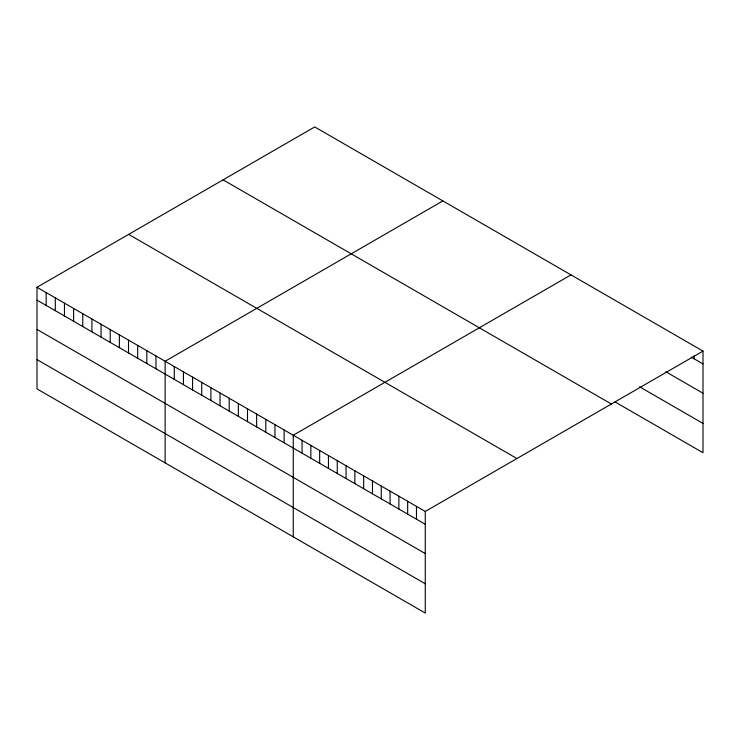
<?xml version="1.0" encoding="UTF-8"?>
<svg xmlns="http://www.w3.org/2000/svg" width="740" height="740" viewBox="0 0 740 740"><rect width="100%" height="100%" fill="white"/><g stroke="black" fill="none" stroke-linecap="round" stroke-linejoin="round"><path stroke-width="1.11" d="M37 287.286L425.269 511.451L425.269 613.062L37 388.898L37 287.286L314.731 126.938L703 351.102L703 452.714L614.995 401.903M442.862 200.91L165.131 361.259L165.131 462.87M570.984 274.882L293.262 435.231L293.262 536.851M425.269 511.451L703 351.102M691.262 357.161L703 363.932M665.843 371.776L703 393.236M639.443 386.724L703 423.419M223.082 179.848L611.351 404.012M128.649 234.367L516.918 458.532M37 300.116L425.269 524.281M37 329.411L425.269 553.576M37 359.603L425.269 583.768M694.203 355.644L694.203 358.854M416.472 506.363L416.472 519.202M407.666 501.285L407.666 514.115M398.869 496.207L398.869 509.037M390.063 491.12L390.063 503.959M381.267 486.041L381.267 498.871M372.47 480.963L372.47 493.793M363.664 475.885L363.664 488.715M354.867 470.797L354.867 483.636M346.061 465.719L346.061 478.549M337.264 460.641L337.264 473.471M328.458 455.553L328.458 468.392M319.661 450.475L319.661 463.305M310.856 445.397L310.856 458.227M302.059 440.309L302.059 453.148M284.104 429.949L284.104 442.779M274.956 424.668L274.956 437.497M265.799 419.377L265.799 432.216M256.65 414.095L256.65 426.925M247.502 408.813L247.502 421.643M238.345 403.531L238.345 416.361M229.197 398.24L229.197 411.079M220.039 392.959L220.039 405.798M210.891 387.677L210.891 400.507M201.733 382.395L201.733 395.225M192.585 377.113L192.585 389.943M183.437 371.822L183.437 384.661M174.279 366.541L174.279 379.37M155.974 355.977L155.974 368.807M146.825 350.686L146.825 363.525M137.677 345.404L137.677 358.234M128.519 340.123L128.519 352.952M119.371 334.841L119.371 347.671M110.214 329.55L110.214 342.389M101.066 324.268L101.066 337.098M91.908 318.986L91.908 331.816M82.76 313.704L82.76 326.534M73.612 308.423L73.612 321.252M64.454 303.132L64.454 315.971M55.306 297.85L55.306 310.68M46.148 292.568L46.148 305.398"/></g></svg>
